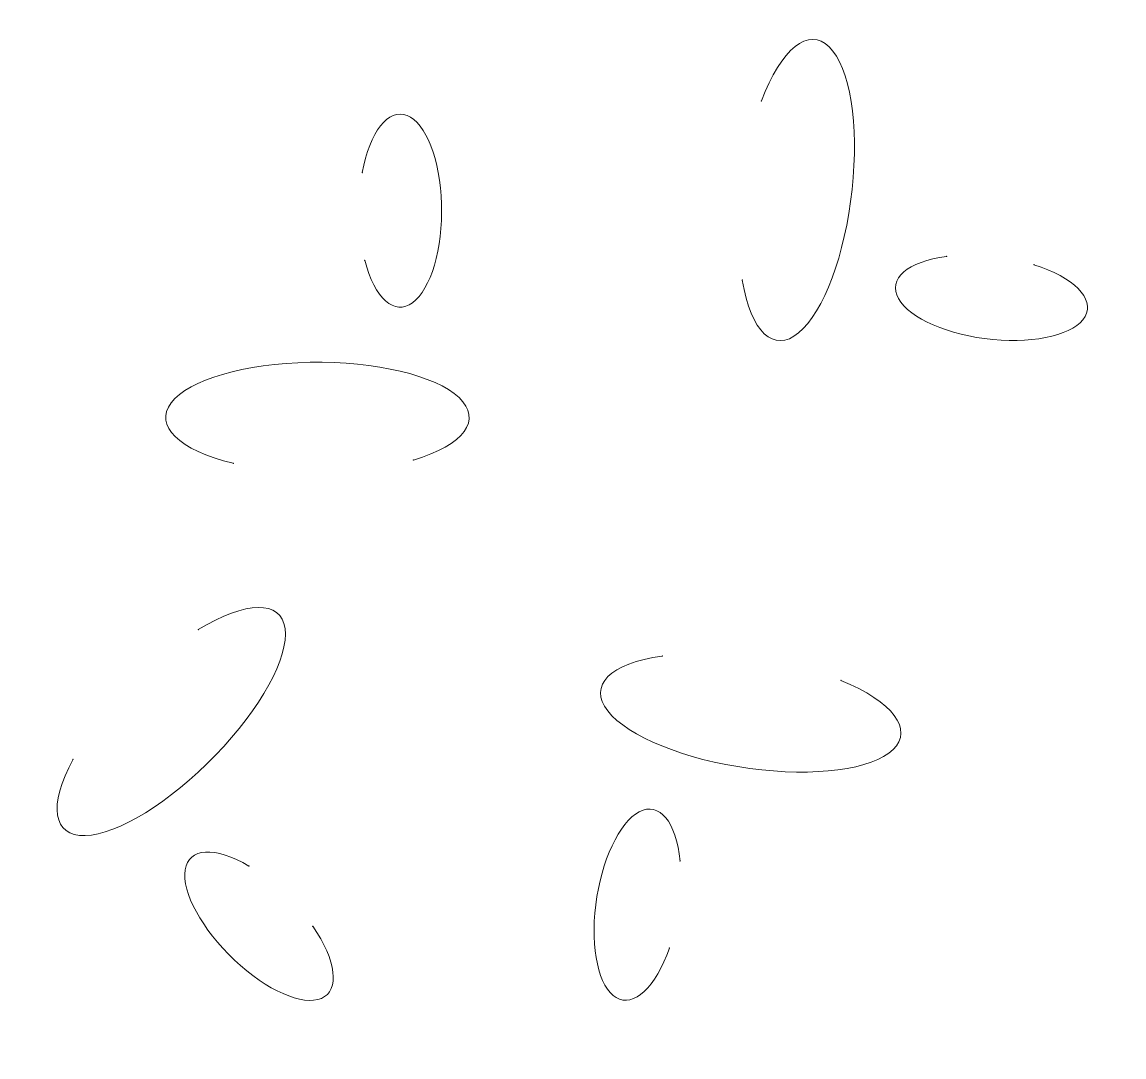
# Model space of a CAD drawing. Extents: x 21 to 221, y -34 to 153.
import ezdxf

# ---------------------------------------------------------------- set-up
doc = ezdxf.new("R2010")
doc.units = 0
doc.header["$MEASUREMENT"] = 0
doc.linetypes.add('Durchgehend', pattern=[0])
doc.layers.get('0').update_dxf_attribs({"linetype": 'Durchgehend', "lineweight": 0})

# ---------------------------------------------------------------- blocks, each defined once
blk = doc.blocks.new('Block_0', base_point=(107.5, 73.34))
at = {"color": 7, "linetype": 'Durchgehend', "lineweight": 0}
for centre, major_axis, ratio, start_param, end_param in [((122.5, 87.5), (0, -17.5), 0.428571, -1.030377, 4.307497), ((107.5, 50), (27.5, 0), 0.363636, -0.885067, 4.124386)]:
    blk.add_ellipse(centre, major_axis=major_axis, ratio=ratio, start_param=start_param, end_param=end_param, dxfattribs=at)
at = {"color": 7, "linetype": 'Durchgehend'}
for p in [(115.61, 94.39), (116.07, 78.5), (124.91, 42.26), (92.25, 41.68)]:
    blk.add_point(p, dxfattribs=at)

msp = doc.modelspace()

# ---------------------------------------------------------------- block references
for p, rotation in [((185, 120), -97.125016348902), ((65, 10), -135), ((150, 5), 171.253837737445)]:
    msp.add_blockref('Block_0', p, dxfattribs=dict(rotation=rotation))
msp.add_blockref('Block_0', (75, 105))

doc.saveas('drawing.dxf')
